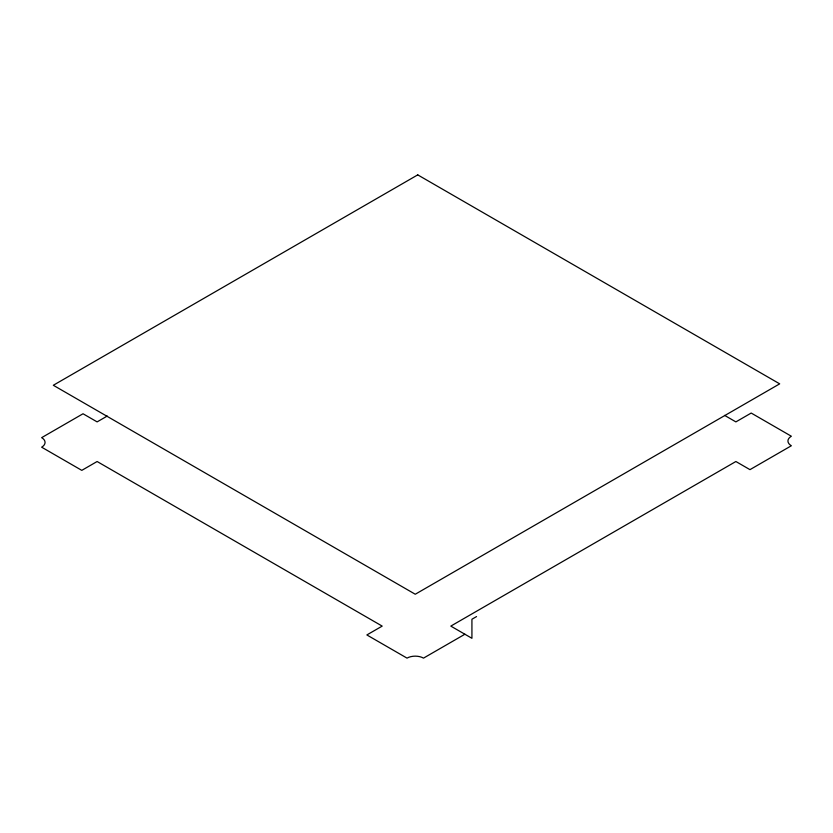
<?xml version="1.0" encoding="UTF-8"?>
<svg xmlns="http://www.w3.org/2000/svg" width="833" height="833" viewBox="0 0 833 833"><rect width="100%" height="100%" fill="white"/><g stroke="black" fill="none" stroke-linecap="round" stroke-linejoin="round"><path stroke-width="1.25" d="M107.259 416.042L97.117 421.894L83.029 413.762L41.65 437.658A11.662 6.737 0 0 1 41.65 447.186L81.801 470.364L97.117 461.513L382.191 626.104L366.864 634.944L407.014 658.122A11.662 6.737 0 0 1 423.508 658.122L464.897 634.236M476.549 616.576L471.926 619.242L471.926 638.297L450.809 626.104L735.883 461.513L749.971 469.645L791.35 445.759A11.662 6.737 0 0 1 791.35 436.232L751.199 413.053L735.883 421.894L724.616 415.386M417.739 174.878L53.312 385.273L415.261 594.241L779.688 383.846L417.739 174.878"/></g></svg>
